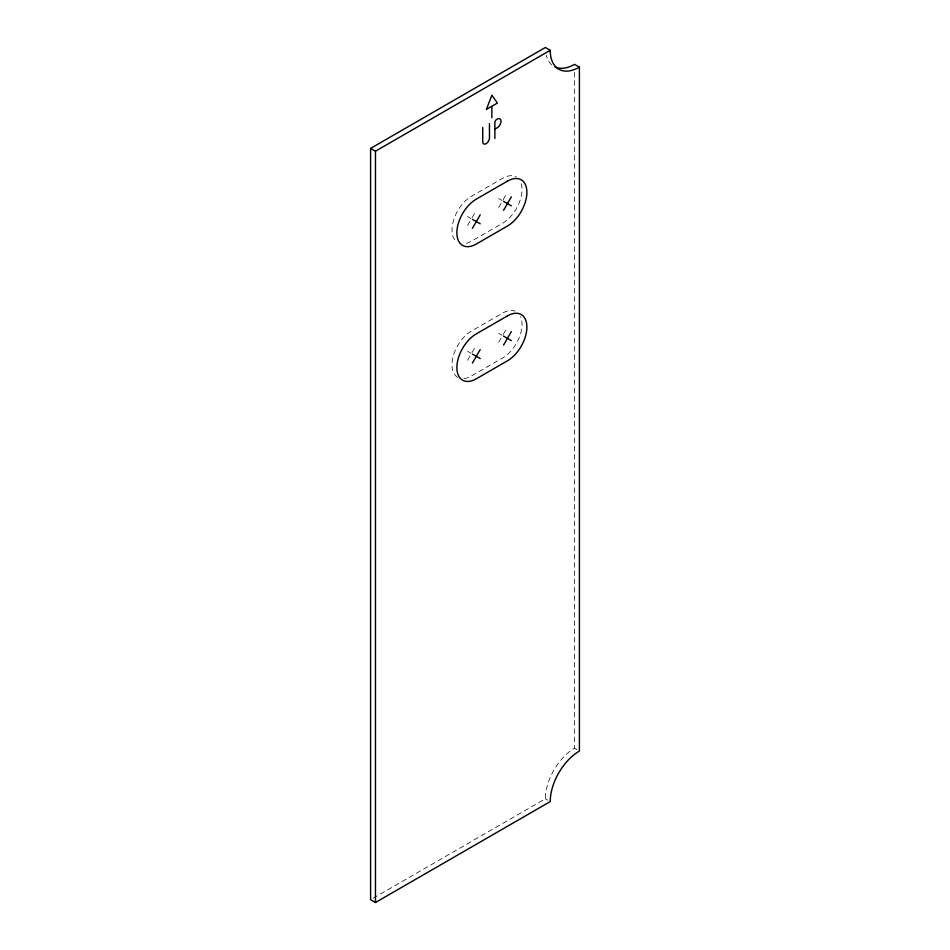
<?xml version="1.0" encoding="UTF-8"?>
<svg xmlns="http://www.w3.org/2000/svg" width="950" height="950" viewBox="0 0 950 950"><rect width="100%" height="100%" fill="white"/><g stroke="black" fill="none" stroke-linecap="round" stroke-linejoin="round"><path stroke-width="0.71" stroke-dasharray="4.75 3.56" d="M467.554 225.494L471.449 218.761L467.554 216.517M472.103 217.633L475.344 212.016M498.679 207.527L502.574 200.794L498.679 198.55M503.215 199.666L506.457 194.049M467.554 360.252L471.449 353.519L467.554 351.274M472.103 352.391L475.344 346.786M498.679 342.285L502.574 335.552L498.679 333.308M503.215 334.424L506.457 328.819M373.172 898.213L545.359 798.796A41.266 23.821 -60 0 1 574.536 748.256L574.536 71.761M574.536 748.256L576.971 749.657M545.359 798.796L547.794 800.197M551.748 64.849A41.266 23.821 -60 0 1 546.238 55.195M464.004 378.563A27.503 15.877 -60 0 0 471.449 375.974L502.574 358.008A27.503 15.877 -60 0 0 520.541 316.576M457.698 377.34A27.503 15.877 -60 0 1 453.483 355.3A27.503 15.877 -60 0 1 471.449 331.063L502.574 313.096A27.503 15.877 -60 0 1 515.078 311.125M466.414 243.354A27.503 15.877 -60 0 0 471.449 241.217L502.574 223.25A27.503 15.877 -60 0 0 520.541 181.818M454.611 239.709A27.503 15.877 -60 0 1 471.449 196.294L502.574 178.327A27.503 15.877 -60 0 1 516.325 176.973"/><path stroke-width="1.43" d="M472.423 228.309L480.201 214.831M503.548 210.33L511.326 196.864M472.423 363.066L480.201 349.588M503.548 345.099L511.326 331.621M370.595 148.402L545.359 47.5L550.228 50.303A41.266 23.821 -60 0 0 579.405 67.153L579.405 751.07A41.266 23.821 -60 0 0 550.228 801.598L375.464 902.5L370.595 899.697L370.595 148.402L375.464 151.204L550.228 50.303M491.483 106.471L486.364 109.428L491.874 95.226L497.384 103.063L491.874 106.246L491.874 117.693M495.259 128.891L497.266 127.728A5.308 3.064 -60 0 0 501.018 121.232A5.308 3.064 -60 0 0 497.266 119.071L496.696 119.403A2.577 1.484 -60 0 0 494.867 122.562L494.867 138.415M579.405 67.153L574.536 64.351A41.266 23.821 -60 0 1 555.085 66.987M503.548 201.352L511.326 205.841M472.423 219.319L480.201 223.808M503.548 336.11L511.326 340.599M472.423 354.077L480.201 358.577M489.464 123.571L489.464 137.845A4.762 2.743 -60 0 1 486.103 143.676A4.762 2.743 -60 0 1 482.731 141.728L482.731 127.454M375.464 151.204L375.464 902.5M507.431 181.141L476.318 199.108A27.503 15.877 -60 0 0 456.867 232.797A27.503 15.877 -60 0 0 476.318 244.031L507.431 226.053A27.503 15.877 -60 0 0 526.882 192.363A27.503 15.877 -60 0 0 507.431 181.141M507.431 315.899L476.318 333.866A27.503 15.877 -60 0 0 456.867 367.555A27.503 15.877 -60 0 0 476.318 378.789L507.431 360.822A27.503 15.877 -60 0 0 526.882 327.133A27.503 15.877 -60 0 0 507.431 315.899"/></g></svg>
